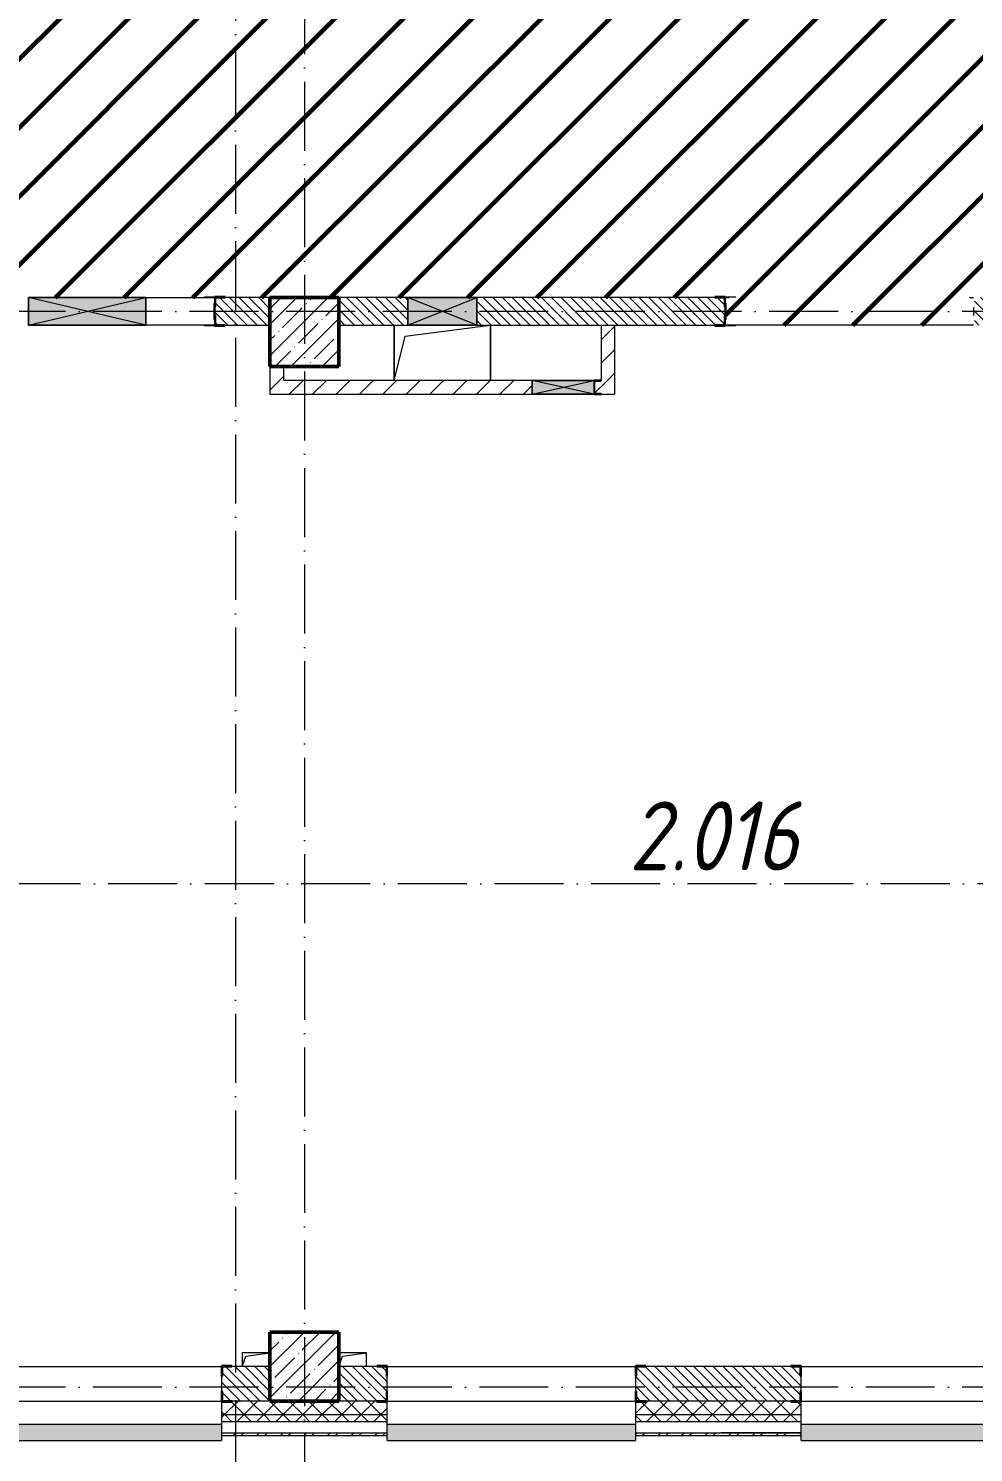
# Model space of a CAD drawing. Header units: millimetres. Extents: x -606178 to 312196, y -19338 to 632709.
# Drawn here: x -209401 to -202551, y 506602 to 516926 of the extents above; entities that cross this region are included whole.
import ezdxf

# ---------------------------------------------------------------- set-up
doc = ezdxf.new("R2010")
doc.units = ezdxf.units.MM
doc.linetypes.add('50_200_ШТРИХ_1Т_ш5_п1_п1_', pattern=[700, 500, -100, 0, -100])
for name, color, linetype, lineweight in [('6.4.1) Окр пт с инж. ПТ2.16', 3, 'Continuous', 60), ('A-DETL-GENF-OTLN', 7, 'Continuous', 9), ('A-FLOR-____-OTLN', 7, 'Continuous', 9), ('A-GENM-____-MCUT', 7, 'Continuous', 25), ('A-GENM-____-OTLN', 7, 'Continuous', 9), ('A-GENM-____-OTLN-1', 7, 'Continuous', 25), ('A-GLAZ-____-OTLN', 7, 'Continuous', 9), ('A-WALL-____-MCUT', 7, 'Continuous', 13), ('A-WALL-____-MCUT-1', 7, 'Continuous', 9), ('A-WALL-____-OTLN', 7, 'Continuous', 9), ('A-WALL-____-PATT-1', 7, 'Continuous', 9), ('A-WALL-FNSH-MCUT-1', 7, 'Continuous', 9), ('I-WALL-____-OTLN', 7, 'Continuous', 9), ('S-COLS-____-MCUT', 7, 'Continuous', 50), ('S-COLS-____-OTLN', 7, 'Continuous', 9), ('S-GRID-____-OTLN-1', 7, '50_200_ШТРИХ_1Т_ш5_п1_п1_', 9), ('Марки помещений', 7, 'Continuous', 9)]:
    doc.layers.add(name, color=color, linetype=linetype, lineweight=lineweight)
doc.layers.add('A-GLAZ-____-OTLN-1', color=7, linetype='Continuous', lineweight=9, true_color=0xc0c0c0)
doc.styles.add('ISOCPEUR_I_2', font='isocpeui.ttf', dxfattribs={"width": 0.85, "height": 2.3})
pattern_1 = [(45, (-264901.3, 451794.26), (-70.71068, 70.71068), []), (135, (-264901.3, 451794.26), (-70.71068, -70.71068), [])]
pattern_2 = [(135, (-264901.3, 451794.26), (-35.35534, -35.35534), [])]
pattern_3 = [(45, (-264901.3, 451794.26), (-84.85281, 84.85281), [])]
pattern_4 = [(45, (-264901.3, 451794.26), (-85.53659, 85.53659), []), (45, (-264844.28, 451794.26), (-85.53659, 85.53659), [])]

# ---------------------------------------------------------------- blocks, each defined once
blk = doc.blocks.new('BSC_Колонна _Прямоугольная - 500х500-V61-АР1_План отверстий 2 этажа в осях 1-64_Ю-ЯЯ')
at = {"layer": 'S-COLS-____-OTLN'}
h = blk.add_hatch(dxfattribs=at)
h.set_pattern_fill('FP_72', color=256, style=0, pattern_type=2)
h.set_pattern_definition([(45, (-57500, -55431.04), (-114.04925, 114.04925), []), (45, (-57385.95, -55431.04), (-114.04925, 114.04925), [201.613, -40.323, 3.353, -36.97])])
h.paths.add_polyline_path([(-250, -250), (250, -250), (250, 250), (-250, 250), (-250, 179)], flags=0)
at = {"layer": 'S-COLS-____-MCUT'}
for p, q in [((250, 250), (-250, 250)), ((-250, 250), (-250, -250)), ((250, -250), (250, 250)), ((-250, -250), (250, -250))]:
    blk.add_line(p, q, dxfattribs=at)
blk = doc.blocks.new('BSC_Колонна _Прямоугольная - 500х500-V62-АР1_План отверстий 2 этажа в осях 1-64_Ю-ЯЯ')
at = {"layer": 'S-COLS-____-OTLN'}
h = blk.add_hatch(dxfattribs=at)
h.set_pattern_fill('FP_73', color=256, style=0, pattern_type=2)
h.set_pattern_definition([(45, (-57500, -62931.04), (-114.04925, 114.04925), []), (45, (-57385.95, -62931.04), (-114.04925, 114.04925), [201.613, -40.323, 3.353, -36.97])])
h.paths.add_polyline_path([(-250, -250), (250, -250), (250, 250), (-250, 250)], flags=0)
at = {"layer": 'S-COLS-____-MCUT'}
for p, q in [((250, 250), (-250, 250)), ((-250, 250), (-250, -250)), ((250, -250), (250, 250)), ((-250, -250), (250, -250))]:
    blk.add_line(p, q, dxfattribs=at)
blk = doc.blocks.new('Фахверк_СКБ_Уголок - 250_2700-27497298-АР1_План отверстий 2 этажа в осях 1-64_Ю-ЯЯ')
at = {"layer": 'A-GENM-____-MCUT'}
for p, q in [((200, 181), (125, 181)), ((125, 181), (125, 106)), ((125, 106), (131, 106)), ((131, 106), (131, 175)), ((131, 175), (200, 175)), ((200, 175), (200, 181)), ((131, -6), (125, -6)), ((125, -6), (125, -81)), ((125, -81), (200, -81)), ((131, -75), (131, -6)), ((200, -75), (131, -75)), ((200, -81), (200, -75))]:
    blk.add_line(p, q, dxfattribs=at)
blk = doc.blocks.new('АР_Перемычка - АР_Перемычка-28444941-АР1_План отверстий 2 этажа в осях 1-64_Ю-ЯЯ')
at = {"layer": 'A-GENM-____-OTLN'}
blk.add_line((-400, -100), (-392, -100), dxfattribs=at)
blk = doc.blocks.new('154_Стойка_СКБ_Уголок - СМ-2480_200-28346303-АР1_План отверстий 2 этажа в осях 1-64_Ю-ЯЯ')
at = {"layer": 'A-GENM-____-MCUT'}
for p, q in [((125, 156), (125, 81)), ((200, 156), (125, 156)), ((131, 81), (131, 150)), ((131, 150), (200, 150)), ((200, 150), (200, 156)), ((125, 81), (131, 81)), ((131, 19), (125, 19)), ((125, 19), (125, -56)), ((131, -50), (131, 19)), ((125, -56), (200, -56)), ((200, -50), (131, -50)), ((200, -56), (200, -50))]:
    blk.add_line(p, q, dxfattribs=at)
blk = doc.blocks.new('Стойка_Влож_Полоса боковая - Полоса-V150-АР1_План отверстий 2 этажа в осях 1-64_Ю-ЯЯ')
at = {"layer": 'A-GENM-____-OTLN'}
for p, q in [((-5, 60), (0, 60)), ((-5, -60), (-5, 60)), ((0, 31), (0, -31)), ((0, -60), (-5, -60))]:
    blk.add_line(p, q, dxfattribs=at)
blk = doc.blocks.new('Стойка_Влож_Уголок_Опорный - Уголок-28213941-АР1_План отверстий 2 этажа в осях 1-64_Ю-ЯЯ')
at = {"layer": 'A-GENM-____-OTLN'}
for p, q in [((-212, -6), (-212, 0)), ((0, 0), (0, -6)), ((-212, -75), (-212, -6)), ((-212, -6), (-206, -6)), ((-212, -75), (-206, -75)), ((-6, -6), (0, -6)), ((-6, -75), (0, -75)), ((0, -6), (0, -75))]:
    blk.add_line(p, q, dxfattribs=at)
blk = doc.blocks.new('AR_Отверстие прямоугольное _в плите_ - AR_Отверстие прямоугольное _в плите_-V167-АР1_План отверстий 2 этажа в осях 1-64_Ю-ЯЯ')
at = {"layer": 'A-GENM-____-OTLN'}
for p, q in [((100, 50), (-100, 50)), ((-100, -50), (-75, 25)), ((-75, 25), (100, 50)), ((100, -50), (100, 50))]:
    blk.add_line(p, q, dxfattribs=at)
blk = doc.blocks.new('AR_Отверстие прямоугольное _в плите_ - AR_Отверстие прямоугольное _в плите_-V175-АР1_План отверстий 2 этажа в осях 1-64_Ю-ЯЯ')
at = {"layer": 'A-GENM-____-OTLN'}
for p, q in [((100, 50), (-100, 50)), ((-100, 50), (-100, -50)), ((-100, -50), (-75, 25)), ((-75, 25), (100, 50))]:
    blk.add_line(p, q, dxfattribs=at)
blk = doc.blocks.new('AR_Отверстие прямоугольное _в плите_ - AR_Отверстие прямоугольное _в плите_-V178-АР1_План отверстий 2 этажа в осях 1-64_Ю-ЯЯ')
at = {"layer": 'A-GENM-____-OTLN'}
for p, q in [((-350, 200), (-350, -200)), ((-350, -200), (-270, 120)), ((-270, 120), (350, 200)), ((350, -200), (350, 200))]:
    blk.add_line(p, q, dxfattribs=at)
blk = doc.blocks.new('Отлив_СКБ - Отлив витража_120_НВФ-31885687-АР1_План отверстий 2 этажа в осях 1-64_Ю-ЯЯ')
at = {"layer": 'A-GLAZ-____-OTLN-1'}
for points in [[(0, 0), (0, -2), (1800, -2), (1800, 0), (1023, 0)], [(0, -83), (0, -120), (1800, -120), (1800, -2), (0, -2), (0, -63)]]:
    blk.add_hatch(color=256, dxfattribs=at).paths.add_polyline_path(points, flags=0)
at = {"layer": 'A-GLAZ-____-OTLN'}
for p, q in [((0, 0), (1800, 0)), ((1800, -2), (0, -2)), ((0, -120), (0, -83)), ((1800, -83), (1800, -120)), ((0, -120), (1800, -120))]:
    blk.add_line(p, q, dxfattribs=at)
blk = doc.blocks.new('AR_Отверстие прямоугольное _в стене_ - AR_Отверстие прямоугольное _в стене__ОВ-36819370-АР1_План отверстий 2 этажа в осях 1-64_Ю-ЯЯ')
at = {"layer": 'A-GLAZ-____-OTLN'}
blk.add_hatch(color=256, dxfattribs=at).paths.add_polyline_path([(250, 100), (-250, 100), (-250, -100), (250, -100)], flags=0)
at = {"layer": 'A-DETL-GENF-OTLN'}
for p, q in [((-250, -100), (-250, 100)), ((-250, 100), (250, 100)), ((250, 100), (-250, -100)), ((-250, 100), (250, -100)), ((250, 100), (-250, 100)), ((-250, 100), (-250, -100)), ((250, 100), (250, -100)), ((250, -100), (250, 100)), ((250, -100), (-250, -100)), ((-250, -100), (250, -100))]:
    blk.add_line(p, q, dxfattribs=at)
blk = doc.blocks.new('AR_Отверстие прямоугольное _в стене_ - AR_Отверстие прямоугольное _в стене__ОВ-36815583-АР1_План отверстий 2 этажа в осях 1-64_Ю-ЯЯ')
at = {"layer": 'A-GLAZ-____-OTLN'}
blk.add_hatch(color=256, dxfattribs=at).paths.add_polyline_path([(-225, 50), (-225, -50), (225, -50), (225, 50)], flags=0)
at = {"layer": 'A-DETL-GENF-OTLN'}
for p, q in [((-225, 50), (225, 50)), ((225, 50), (-225, -50)), ((-225, 50), (225, -50)), ((225, 50), (-225, 50)), ((225, 50), (225, -50)), ((225, -50), (225, 50)), ((225, -50), (-225, -50)), ((-225, -50), (225, -50))]:
    blk.add_line(p, q, dxfattribs=at)
blk = doc.blocks.new('AR_Отверстие прямоугольное _в стене_ - AR_Отверстие прямоугольное _в стене__ОВ-36816157-АР1_План отверстий 2 этажа в осях 1-64_Ю-ЯЯ')
at = {"layer": 'A-GLAZ-____-OTLN'}
blk.add_hatch(color=256, dxfattribs=at).paths.add_polyline_path([(-425, 100), (-425, -100), (425, -100), (425, 100)], flags=0)
at = {"layer": 'A-DETL-GENF-OTLN'}
for p, q in [((-425, -100), (-425, 100)), ((-425, 100), (425, 100)), ((425, 100), (-425, -100)), ((-425, 100), (425, -100)), ((425, 100), (-425, 100)), ((-425, 100), (-425, -100)), ((425, 100), (425, -100)), ((425, -100), (425, 100)), ((425, -100), (-425, -100)), ((-425, -100), (425, -100))]:
    blk.add_line(p, q, dxfattribs=at)
blk = doc.blocks.new('154_Фахверк_СКБ_Швеллер - Тип_100_3960_зеркало-36793856-АР1_План отверстий 2 этажа в осях 1-64_Ю-ЯЯ')
at = {"layer": 'A-GENM-____-MCUT'}
for p, q in [((175, 50), (125, 50)), ((125, 50), (125, -50)), ((128, 47), (175, 47)), ((128, -47), (128, 47)), ((175, 47), (175, 50)), ((125, -50), (175, -50)), ((175, -47), (128, -47)), ((175, -50), (175, -47))]:
    blk.add_line(p, q, dxfattribs=at)

msp = doc.modelspace()

# ---------------------------------------------------------------- hatches: boundary and pattern name
at = {"layer": '6.4.1) Окр пт с инж. ПТ2.16'}
h = msp.add_hatch(dxfattribs=at)
h.set_pattern_fill('ANSI31', color=256, scale=111)
h.paths.add_polyline_path([(-190461.3011, 521675.3011), (-191001.3011, 521675.3011), (-195701.3011, 521675.3011), (-196201.3011, 521675.3011), (-196401.3011, 521675.3011), (-196401.3011, 521225.3011), (-196627.3011, 521225.3011), (-196627.3011, 521219.3011), (-197075.3011, 521219.3011), (-197201.3011, 521225.3011), (-197201.3011, 521675.3011), (-200651.3011, 521675.3011), (-200651.3011, 521175.3011), (-201151.3011, 521175.3011), (-201151.3011, 519475.3011), (-200651.3011, 519475.3011), (-200651.3011, 518975.3011), (-201151.3011, 518975.3011), (-201651.3011, 518975.3011), (-202951.3011, 518975.3011), (-203951.3011, 518975.3011), (-204951.3011, 518975.3011), (-205449.8983, 518975.3011), (-205649.8983, 518975.3011), (-206101.3011, 518975.3011), (-207801.3011, 518975.3011), (-207801.3011, 518175.3011), (-208076.3011, 518175.3011), (-208976.3011, 518175.3011), (-209251.3011, 518175.3011), (-209251.3011, 518975.3011), (-210601.3011, 518975.3011), (-211099.8983, 518975.3011), (-211299.8983, 518975.3011), (-211751.3011, 518975.3011), (-212101.3011, 518975.3011), (-212101.3011, 518375.3011), (-212201.3011, 518375.3011), (-212251.3011, 518375.3011), (-212251.3011, 518475.3011), (-213351.3011, 518475.3011), (-213351.3011, 518375.3011), (-213651.3011, 518375.3011), (-214601.3011, 518375.3011), (-214701.3011, 518375.3011), (-214701.3011, 518975.3011), (-214701.3011, 519225.3011), (-214901.3011, 519225.3011), (-214901.3011, 519325.3011), (-217351.3011, 519325.3011), (-219151.3011, 519325.3011), (-219151.3011, 519075.3011), (-219401.3011, 519075.3011), (-219401.3011, 514975.3011), (-219151.3011, 514975.3011), (-218826.3011, 514975.3011), (-218826.3011, 514981.3011), (-218751.3011, 514981.3011), (-218316.3011, 514975.3011), (-217466.3011, 514975.3011), (-217126.3011, 514975.3011), (-217126.3011, 514981.3011), (-217057.3011, 514981.3011), (-217051.3011, 514981.3011), (-216976.3011, 514981.3011), (-216651.3011, 514975.3011), (-216151.3011, 514975.3011), (-214526.3011, 514975.3011), (-214526.3011, 514981.3011), (-214451.3011, 514981.3011), (-214445.3011, 514981.3011), (-214376.3011, 514981.3011), (-214291.3011, 514975.3011), (-213891.3011, 514975.3011), (-213751.3011, 514975.3011), (-213751.3011, 514981.3011), (-213676.3011, 514981.3011), (-213526.3011, 514975.3011), (-213526.3011, 514981.3011), (-213451.3011, 514981.3011), (-213271.3011, 514975.3011), (-212971.3011, 514975.3011), (-212751.3011, 514975.3011), (-212751.3011, 514981.3011), (-212676.3011, 514981.3011), (-212526.3011, 514975.3011), (-212526.3011, 514981.3011), (-212451.3011, 514981.3011), (-211751.3011, 514975.3011), (-211751.3011, 514981.3011), (-211676.3011, 514981.3011), (-211526.3011, 514975.3011), (-211526.3011, 514981.3011), (-211451.3011, 514981.3011), (-210751.3011, 514975.3011), (-210751.3011, 514981.3011), (-210651.3011, 514981.3011), (-210651.3011, 514975.3011), (-210151.3011, 514975.3011), (-209826.3011, 514975.3011), (-209826.3011, 514981.3011), (-209751.3011, 514981.3011), (-209401.3011, 514975.3011), (-208551.3011, 514975.3011), (-208126.3011, 514975.3011), (-208126.3011, 514981.3011), (-208057.3011, 514981.3011), (-208051.3011, 514981.3011), (-207976.3011, 514981.3011), (-207651.3011, 514975.3011), (-207151.3011, 514975.3011), (-206651.3011, 514975.3011), (-206151.3011, 514975.3011), (-204426.3011, 514975.3011), (-204426.3011, 514981.3011), (-204351.3011, 514981.3011), (-204345.3011, 514981.3011), (-204321.3011, 514975.3011), (-204351.3011, 514975.3011), (-204351.3011, 514935.3011), (-204346.3011, 514935.3011), (-204346.3011, 514775.3011), (-202551.3011, 514775.3011), (-202551.3011, 514844.3011), (-202551.3011, 514906.3011), (-202551.3011, 514981.3011), (-202476.3011, 514981.3011), (-201651.3011, 514975.3011), (-201151.3011, 514975.3011), (-200626.3011, 514975.3011), (-200626.3011, 514981.3011), (-200551.3011, 514981.3011), (-200545.3011, 514981.3011), (-200476.3011, 514981.3011), (-199826.3011, 514975.3011), (-199576.3011, 514975.3011), (-199476.3011, 514975.3011), (-199476.3011, 514981.3011), (-199407.3011, 514981.3011), (-199401.3011, 514981.3011), (-199326.3011, 514981.3011), (-198201.3011, 514975.3011), (-197751.3011, 514975.3011), (-196151.3011, 514975.3011), (-195651.3011, 514975.3011), (-193326.3011, 514975.3011), (-193326.3011, 514981.3011), (-193251.3011, 514981.3011), (-193245.3011, 514981.3011), (-193176.3011, 514981.3011), (-191651.3011, 514975.3011), (-191651.3011, 514981.3011), (-191576.3011, 514981.3011), (-190461.3011, 514977.2562)])
h.paths.add_polyline_path([(-196201.3011, 518975.3011), (-196201.3011, 519475.3011), (-195701.3011, 519475.3011), (-195701.3011, 518975.3011)], flags=16)
at = {"layer": 'A-WALL-____-PATT-1'}
h = msp.add_hatch(dxfattribs=at)
h.set_pattern_fill('FP_6', color=256, style=0, pattern_type=2)
h.set_pattern_definition(pattern_2)
h.paths.add_polyline_path([(-208045.3011, 514775.3011), (-207651.3011, 514775.3011), (-207651.3011, 514975.3011), (-208045.3011, 514975.3011), (-208045.3011, 514906.3011), (-208051.3011, 514906.3011), (-208051.3011, 514844.3011), (-208045.3011, 514844.3011), (-208045.3011, 514815.3011)], flags=0)
h.paths.add_polyline_path([(-210151.3011, 514775.3011), (-209757.3011, 514775.3011), (-209757.3011, 514844.3011), (-209751.3011, 514844.3011), (-209751.3011, 514906.3011), (-209757.3011, 514906.3011), (-209757.3011, 514975.3011), (-210151.3011, 514975.3011)], flags=0)
h = msp.add_hatch(dxfattribs=at)
h.set_pattern_fill('FP_6', color=256, style=0, pattern_type=2)
h.set_pattern_definition(pattern_2)
h.paths.add_polyline_path([(-201651.3011, 514775.3011), (-201651.3011, 514975.3011), (-202545.3011, 514975.3011), (-202545.3011, 514906.3011), (-202551.3011, 514906.3011), (-202551.3011, 514844.3011), (-202545.3011, 514844.3011), (-202545.3011, 514775.3011), (-202345.3011, 514775.3011)], flags=0)
h.paths.add_polyline_path([(-204426.3011, 514775.3011), (-204357.3011, 514775.3011), (-204357.3011, 514844.3011), (-204351.3011, 514844.3011), (-204351.3011, 514906.3011), (-204357.3011, 514906.3011), (-204357.3011, 514975.3011), (-206151.3011, 514975.3011), (-206151.3011, 514775.3011), (-204821.4595, 514775.3011)], flags=0)
h.paths.add_polyline_path([(-207151.3011, 514775.3011), (-206651.3011, 514775.3011), (-206651.3011, 514975.3011), (-207151.3011, 514975.3011)], flags=0)
h = msp.add_hatch(dxfattribs=at)
h.set_pattern_fill('FP_4', color=256, style=0, pattern_type=2)
h.set_pattern_definition(pattern_3)
h.paths.add_polyline_path([(-205251.3011, 514375.3011), (-205151.3011, 514375.3011), (-205151.3011, 514775.3011), (-205251.3011, 514775.3011)], flags=0)
h = msp.add_hatch(dxfattribs=at)
h.set_pattern_fill('FP_4', color=256, style=0, pattern_type=2)
h.set_pattern_definition(pattern_3)
h.paths.add_polyline_path([(-207551.3011, 514375.3011), (-207551.3011, 514475.3011), (-207651.3011, 514475.3011), (-207651.3011, 514375.3011)], flags=0)
h = msp.add_hatch(dxfattribs=at)
h.set_pattern_fill('FP_4', color=256, style=0, pattern_type=2)
h.set_pattern_definition(pattern_3)
h.paths.add_polyline_path([(-205751.3011, 514275.3011), (-205751.3011, 514375.3011), (-207651.3011, 514375.3011), (-207651.3011, 514275.3011), (-206588.9601, 514275.3011)], flags=0)
h.paths.add_polyline_path([(-205151.3011, 514275.3011), (-205151.3011, 514375.3011), (-205251.3011, 514375.3011), (-205251.3011, 514372.3011), (-205298.3011, 514372.3011), (-205298.3011, 514278.3011), (-205251.3011, 514278.3011), (-205251.3011, 514275.3011)], flags=0)
h = msp.add_hatch(dxfattribs=at)
h.set_pattern_fill('FP_6', color=256, style=0, pattern_type=2)
h.set_pattern_definition(pattern_2)
h.paths.add_polyline_path([(-207926.3011, 506975.3011), (-207651.3011, 506975.3011), (-207651.3011, 507225.3011), (-207995.3011, 507225.3011), (-207995.3011, 507156.3011), (-208001.3011, 507156.3011), (-208001.3011, 507044.3011), (-207995.3011, 507044.3011), (-207995.3011, 506975.3011)], flags=0)
h.paths.add_polyline_path([(-210123.9615, 506975.3011), (-209807.3011, 506975.3011), (-209807.3011, 507044.3011), (-209801.3011, 507044.3011), (-209801.3011, 507156.3011), (-209807.3011, 507156.3011), (-209807.3011, 507225.3011), (-210151.3011, 507225.3011), (-210151.3011, 506975.3011)], flags=0)
h = msp.add_hatch(dxfattribs=at)
h.set_pattern_fill('FP_6', color=256, style=0, pattern_type=2)
h.set_pattern_definition(pattern_2)
h.paths.add_polyline_path([(-201995.3011, 506975.3011), (-201651.3011, 506975.3011), (-201651.3011, 507225.3011), (-201995.3011, 507225.3011), (-201995.3011, 507156.3011), (-202001.3011, 507156.3011), (-202001.3011, 507044.3011), (-201995.3011, 507044.3011)], flags=0)
h.paths.add_polyline_path([(-203876.3011, 506975.3011), (-203807.3011, 506975.3011), (-203807.3011, 507044.3011), (-203801.3011, 507044.3011), (-203801.3011, 507156.3011), (-203807.3011, 507156.3011), (-203807.3011, 507225.3011), (-204995.3011, 507225.3011), (-204995.3011, 507156.3011), (-205001.3011, 507156.3011), (-205001.3011, 507044.3011), (-204995.3011, 507044.3011), (-204995.3011, 506975.3011), (-204821.4595, 506975.3011)], flags=0)
h.paths.add_polyline_path([(-206807.3011, 506975.3011), (-206807.3011, 507044.3011), (-206801.3011, 507044.3011), (-206801.3011, 507156.3011), (-206807.3011, 507156.3011), (-206807.3011, 507225.3011), (-207151.3011, 507225.3011), (-207151.3011, 506975.3011), (-206876.3011, 506975.3011)], flags=0)
h = msp.add_hatch(dxfattribs=at)
h.set_pattern_fill('FP_1', color=256, style=0, pattern_type=2)
h.set_pattern_definition(pattern_1)
h.paths.add_polyline_path([(-190681.4541, 506875.3011), (-190601.3011, 506875.3011), (-190601.3011, 506975.3011), (-196951.3011, 506975.3011), (-196951.3011, 506875.3011), (-194216.4555, 506875.3011)], flags=0)
h.paths.add_polyline_path([(-199901.3011, 506875.3011), (-197951.3011, 506875.3011), (-197951.3011, 506975.3011), (-199826.3011, 506975.3011), (-199826.3011, 506969.3011), (-199901.3011, 506969.3011)], flags=0)
h.paths.add_polyline_path([(-200901.3011, 506875.3011), (-200901.3011, 506969.3011), (-200976.3011, 506969.3011), (-200976.3011, 506975.3011), (-201926.3011, 506975.3011), (-201926.3011, 506969.3011), (-202001.3011, 506969.3011), (-202001.3011, 506875.3011), (-201286.4581, 506875.3011)], flags=0)
h.paths.add_polyline_path([(-204821.4595, 506875.3011), (-203801.3011, 506875.3011), (-203801.3011, 506969.3011), (-203876.3011, 506969.3011), (-203876.3011, 506975.3011), (-204926.3011, 506975.3011), (-204926.3011, 506969.3011), (-205001.3011, 506969.3011), (-205001.3011, 506875.3011), (-204926.3011, 506875.3011)], flags=0)
h.paths.add_polyline_path([(-206801.3011, 506875.3011), (-206801.3011, 506969.3011), (-206876.3011, 506969.3011), (-206876.3011, 506975.3011), (-207926.3011, 506975.3011), (-207926.3011, 506969.3011), (-208001.3011, 506969.3011), (-208001.3011, 506875.3011), (-207472.7105, 506875.3011)], flags=0)
h.paths.add_polyline_path([(-210565.8367, 506875.3011), (-209801.3011, 506875.3011), (-209801.3011, 506969.3011), (-209876.3011, 506969.3011), (-209876.3011, 506975.3011), (-210926.3011, 506975.3011), (-210926.3011, 506969.3011), (-211001.3011, 506969.3011), (-211001.3011, 506875.3011), (-210651.3011, 506875.3011)], flags=0)
h.paths.add_polyline_path([(-212876.3011, 506875.3011), (-212801.3011, 506875.3011), (-212801.3011, 506969.3011), (-212876.3011, 506969.3011), (-212876.3011, 506975.3011), (-213926.3011, 506975.3011), (-213926.3011, 506969.3011), (-214001.3011, 506969.3011), (-214001.3011, 506875.3011), (-213658.9628, 506875.3011)], flags=0)
h.paths.add_polyline_path([(-217001.3011, 506875.3011), (-215801.3011, 506875.3011), (-215801.3011, 506969.3011), (-215876.3011, 506969.3011), (-215876.3011, 506975.3011), (-216926.3011, 506975.3011), (-216926.3011, 506969.3011), (-217001.3011, 506969.3011)], flags=0)
h.paths.add_polyline_path([(-222426.3011, 506875.3011), (-222351.3011, 506875.3011), (-222351.3011, 506969.3011), (-222426.3011, 506969.3011), (-222426.3011, 506975.3011), (-223476.3011, 506975.3011), (-223476.3011, 506969.3011), (-223551.3011, 506969.3011), (-223551.3011, 506875.3011), (-222496.4662, 506875.3011)], flags=0)
h.paths.add_polyline_path([(-220476.3011, 506875.3011), (-218801.3011, 506875.3011), (-218801.3011, 506969.3011), (-218876.3011, 506969.3011), (-218876.3011, 506975.3011), (-220476.3011, 506975.3011), (-220476.3011, 506969.3011), (-220551.3011, 506969.3011), (-220551.3011, 506875.3011)], flags=0)
h.paths.add_polyline_path([(-225426.3011, 506875.3011), (-225351.3011, 506875.3011), (-225351.3011, 506969.3011), (-225426.3011, 506969.3011), (-225426.3011, 506975.3011), (-226476.3011, 506975.3011), (-226476.3011, 506969.3011), (-226551.3011, 506969.3011), (-226551.3011, 506875.3011), (-225701.3011, 506875.3011)], flags=0)
h.paths.add_polyline_path([(-228351.3011, 506875.3011), (-228351.3011, 506969.3011), (-228426.3011, 506969.3011), (-228426.3011, 506975.3011), (-229476.3011, 506975.3011), (-229476.3011, 506969.3011), (-229551.3011, 506969.3011), (-229551.3011, 506875.3011), (-228682.7185, 506875.3011)], flags=0)
h.paths.add_polyline_path([(-232551.3011, 506875.3011), (-231351.3011, 506875.3011), (-231351.3011, 506969.3011), (-231426.3011, 506969.3011), (-231426.3011, 506975.3011), (-232476.3011, 506975.3011), (-232476.3011, 506969.3011), (-232551.3011, 506969.3011)], flags=0)
h.paths.add_polyline_path([(-234351.3011, 506875.3011), (-234351.3011, 506969.3011), (-234426.3011, 506969.3011), (-234426.3011, 506975.3011), (-235476.3011, 506975.3011), (-235476.3011, 506969.3011), (-235551.3011, 506969.3011), (-235551.3011, 506875.3011), (-234426.3011, 506875.3011)], flags=0)
h.paths.add_polyline_path([(-238201.3011, 506875.3011), (-237351.3011, 506875.3011), (-237351.3011, 506969.3011), (-237426.3011, 506969.3011), (-237426.3011, 506975.3011), (-238476.3011, 506975.3011), (-238476.3011, 506969.3011), (-238551.3011, 506969.3011), (-238551.3011, 506875.3011), (-238403.9722, 506875.3011)], flags=0)
h.paths.add_polyline_path([(-240351.3011, 506875.3011), (-240351.3011, 506969.3011), (-240426.3011, 506969.3011), (-240426.3011, 506975.3011), (-241476.3011, 506975.3011), (-241476.3011, 506969.3011), (-241551.3011, 506969.3011), (-241551.3011, 506875.3011), (-241055.2232, 506875.3011)], flags=0)
h.paths.add_polyline_path([(-243351.3011, 506875.3011), (-243351.3011, 506969.3011), (-243426.3011, 506969.3011), (-243426.3011, 506975.3011), (-244476.3011, 506975.3011), (-244476.3011, 506969.3011), (-244551.3011, 506969.3011), (-244551.3011, 506875.3011), (-243426.3011, 506875.3011)], flags=0)
h.paths.add_polyline_path([(-246351.3011, 506875.3011), (-246351.3011, 506969.3011), (-246426.3011, 506969.3011), (-246426.3011, 506975.3011), (-247476.3011, 506975.3011), (-247476.3011, 506969.3011), (-247551.3011, 506969.3011), (-247551.3011, 506875.3011), (-246357.7252, 506875.3011)], flags=0)
h.paths.add_polyline_path([(-248551.3011, 506875.3011), (-248551.3011, 506969.3011), (-248626.3011, 506969.3011), (-248626.3011, 506975.3011), (-258351.3011, 506975.3011), (-258351.3011, 506875.3011), (-249008.9762, 506875.3011)], flags=0)
h.paths.add_polyline_path([(-259351.3011, 506875.3011), (-259351.3011, 506975.3011), (-267351.3011, 506975.3011), (-267351.3011, 506875.3011), (-261381.4809, 506875.3011)], flags=0)
h = msp.add_hatch(dxfattribs=at)
h.set_pattern_fill('FP_1', color=256, style=0, pattern_type=2)
h.set_pattern_definition(pattern_1)
h.paths.add_polyline_path([(-190601.3011, 506825.3011), (-190601.3011, 506875.3011), (-196951.3011, 506875.3011), (-196951.3011, 506825.3011), (-190681.4541, 506825.3011)], flags=0)
h.paths.add_polyline_path([(-197951.3011, 506825.3011), (-197951.3011, 506875.3011), (-199901.3011, 506875.3011), (-199901.3011, 506825.3011), (-199518.9575, 506825.3011)], flags=0)
h.paths.add_polyline_path([(-200901.3011, 506825.3011), (-200901.3011, 506875.3011), (-202001.3011, 506875.3011), (-202001.3011, 506825.3011), (-201286.4581, 506825.3011)], flags=0)
h.paths.add_polyline_path([(-203801.3011, 506825.3011), (-203801.3011, 506875.3011), (-205001.3011, 506875.3011), (-205001.3011, 506825.3011), (-204821.4595, 506825.3011)], flags=0)
h.paths.add_polyline_path([(-206801.3011, 506825.3011), (-206801.3011, 506875.3011), (-208001.3011, 506875.3011), (-208001.3011, 506825.3011), (-207472.7105, 506825.3011)], flags=0)
h.paths.add_polyline_path([(-209801.3011, 506825.3011), (-209801.3011, 506875.3011), (-211001.3011, 506875.3011), (-211001.3011, 506825.3011), (-210123.9615, 506825.3011)], flags=0)
h.paths.add_polyline_path([(-214001.3011, 506825.3011), (-212801.3011, 506825.3011), (-212801.3011, 506875.3011), (-214001.3011, 506875.3011)], flags=0)
h.paths.add_polyline_path([(-216310.2138, 506825.3011), (-215801.3011, 506825.3011), (-215801.3011, 506875.3011), (-217001.3011, 506875.3011), (-217001.3011, 506825.3011)], flags=0)
h.paths.add_polyline_path([(-220551.3011, 506825.3011), (-218801.3011, 506825.3011), (-218801.3011, 506875.3011), (-220551.3011, 506875.3011)], flags=0)
h.paths.add_polyline_path([(-223551.3011, 506825.3011), (-222351.3011, 506825.3011), (-222351.3011, 506875.3011), (-223551.3011, 506875.3011)], flags=0)
h.paths.add_polyline_path([(-225351.3011, 506825.3011), (-225351.3011, 506875.3011), (-226551.3011, 506875.3011), (-226551.3011, 506825.3011), (-226031.4675, 506825.3011)], flags=0)
h.paths.add_polyline_path([(-231351.3011, 506825.3011), (-231351.3011, 506875.3011), (-232551.3011, 506875.3011), (-232551.3011, 506825.3011)], flags=0)
h.paths.add_polyline_path([(-229551.3011, 506825.3011), (-228351.3011, 506825.3011), (-228351.3011, 506875.3011), (-229551.3011, 506875.3011)], flags=0)
h.paths.add_polyline_path([(-234351.3011, 506825.3011), (-234351.3011, 506875.3011), (-235551.3011, 506875.3011), (-235551.3011, 506825.3011), (-234868.9708, 506825.3011)], flags=0)
h.paths.add_polyline_path([(-237351.3011, 506825.3011), (-237351.3011, 506875.3011), (-238551.3011, 506875.3011), (-238551.3011, 506825.3011), (-237520.2218, 506825.3011)], flags=0)
h.paths.add_polyline_path([(-241551.3011, 506825.3011), (-240351.3011, 506825.3011), (-240351.3011, 506875.3011), (-241551.3011, 506875.3011)], flags=0)
h.paths.add_polyline_path([(-243351.3011, 506825.3011), (-243351.3011, 506875.3011), (-244551.3011, 506875.3011), (-244551.3011, 506825.3011), (-243706.4742, 506825.3011)], flags=0)
h.paths.add_polyline_path([(-246357.7252, 506825.3011), (-246351.3011, 506825.3011), (-246351.3011, 506875.3011), (-247551.3011, 506875.3011), (-247551.3011, 506825.3011), (-247241.4755, 506825.3011)], flags=0)
h.paths.add_polyline_path([(-248551.3011, 506825.3011), (-248551.3011, 506875.3011), (-258351.3011, 506875.3011), (-258351.3011, 506825.3011), (-249008.9762, 506825.3011)], flags=0)
h.paths.add_polyline_path([(-259351.3011, 506825.3011), (-259351.3011, 506875.3011), (-267451.3011, 506875.3011), (-267451.3011, 506825.3011), (-261381.4809, 506825.3011)], flags=0)
h = msp.add_hatch(dxfattribs=at)
h.set_pattern_fill('FP_3', color=256, style=0, pattern_type=2)
h.set_pattern_definition(pattern_4)
h.paths.add_polyline_path([(-204381.3011, 506725.3011), (-204381.3011, 506745.3011), (-205001.3011, 506745.3011), (-205001.3011, 506725.3011), (-204821.4595, 506725.3011)], flags=0)
h.paths.add_polyline_path([(-207472.7105, 506725.3011), (-206801.3011, 506725.3011), (-206801.3011, 506745.3011), (-208001.3011, 506745.3011), (-208001.3011, 506725.3011)], flags=0)
h.paths.add_polyline_path([(-209801.3011, 506725.3011), (-209801.3011, 506745.3011), (-211001.3011, 506745.3011), (-211001.3011, 506725.3011), (-210123.9615, 506725.3011)], flags=0)
h.paths.add_polyline_path([(-212801.3011, 506725.3011), (-212801.3011, 506745.3011), (-214001.3011, 506745.3011), (-214001.3011, 506725.3011), (-213658.9628, 506725.3011)], flags=0)
h.paths.add_polyline_path([(-216310.2138, 506725.3011), (-215801.3011, 506725.3011), (-215801.3011, 506745.3011), (-217001.3011, 506745.3011), (-217001.3011, 506725.3011)], flags=0)
h.paths.add_polyline_path([(-218801.3011, 506725.3011), (-218801.3011, 506745.3011), (-219666.3011, 506745.3011), (-219666.3011, 506725.3011), (-218961.4648, 506725.3011)], flags=0)
h = msp.add_hatch(dxfattribs=at)
h.set_pattern_fill('FP_3', color=256, style=0, pattern_type=2)
h.set_pattern_definition(pattern_4)
h.paths.add_polyline_path([(-190701.3011, 506725.3011), (-190701.3011, 506745.3011), (-196951.3011, 506745.3011), (-196951.3011, 506725.3011), (-194216.4555, 506725.3011)], flags=0)
h.paths.add_polyline_path([(-197951.3011, 506725.3011), (-197951.3011, 506745.3011), (-199901.3011, 506745.3011), (-199901.3011, 506725.3011), (-199518.9575, 506725.3011)], flags=0)
h.paths.add_polyline_path([(-200901.3011, 506725.3011), (-200901.3011, 506745.3011), (-202001.3011, 506745.3011), (-202001.3011, 506725.3011), (-201286.4581, 506725.3011)], flags=0)
h.paths.add_polyline_path([(-203801.3011, 506725.3011), (-203801.3011, 506745.3011), (-204381.3011, 506745.3011), (-204381.3011, 506725.3011)], flags=0)

# ---------------------------------------------------------------- linework, layer by layer
at = {"layer": 'A-FLOR-____-OTLN'}
for p, q in [((-206751.3011, 514375.3011), (-206751.3011, 514775.3011)), ((-206051.3011, 514775.3011), (-206051.3011, 514375.3011))]:
    msp.add_line(p, q, dxfattribs=at)
at = {"layer": 'A-WALL-____-MCUT'}
for p, q in [((-207651.3011, 514975.3011), (-207976.3011, 514975.3011)), ((-206651.3011, 514975.3011), (-207151.3011, 514975.3011)), ((-204426.3011, 514975.3011), (-206151.3011, 514975.3011)), ((-202551.3011, 514906.3011), (-202551.3011, 514844.3011)), ((-207976.3011, 514775.3011), (-207651.3011, 514775.3011)), ((-207151.3011, 514775.3011), (-206651.3011, 514775.3011)), ((-206151.3011, 514775.3011), (-204426.3011, 514775.3011)), ((-207651.3011, 507225.3011), (-207926.3011, 507225.3011)), ((-206876.3011, 507225.3011), (-207151.3011, 507225.3011)), ((-203876.3011, 507225.3011), (-204926.3011, 507225.3011)), ((-208001.3011, 507156.3011), (-208001.3011, 507044.3011)), ((-206801.3011, 507044.3011), (-206801.3011, 507156.3011)), ((-205001.3011, 507156.3011), (-205001.3011, 507044.3011)), ((-203801.3011, 507044.3011), (-203801.3011, 507156.3011)), ((-208001.3011, 506969.3011), (-208001.3011, 506745.3011)), ((-206801.3011, 506745.3011), (-206801.3011, 506969.3011)), ((-205001.3011, 506969.3011), (-205001.3011, 506745.3011)), ((-203801.3011, 506745.3011), (-203801.3011, 506969.3011)), ((-208001.3011, 506745.3011), (-206801.3011, 506745.3011)), ((-205001.3011, 506745.3011), (-203801.3011, 506745.3011))]:
    msp.add_line(p, q, dxfattribs=at)
at = {"layer": 'A-WALL-____-MCUT-1'}
for p, q in [((-207651.3011, 506975.3011), (-207926.3011, 506975.3011)), ((-206876.3011, 506975.3011), (-207151.3011, 506975.3011)), ((-203876.3011, 506975.3011), (-204926.3011, 506975.3011)), ((-206801.3011, 506875.3011), (-208001.3011, 506875.3011)), ((-206801.3011, 506825.3011), (-208001.3011, 506825.3011)), ((-203801.3011, 506875.3011), (-205001.3011, 506875.3011)), ((-203801.3011, 506825.3011), (-205001.3011, 506825.3011))]:
    msp.add_line(p, q, dxfattribs=at)
at = {"layer": 'A-WALL-____-OTLN'}
for p, q in [((-209801.3011, 507225.3011), (-208001.3011, 507225.3011)), ((-206801.3011, 507225.3011), (-205001.3011, 507225.3011)), ((-203801.3011, 507225.3011), (-202001.3011, 507225.3011)), ((-209801.3011, 506975.3011), (-208001.3011, 506975.3011)), ((-206801.3011, 506975.3011), (-205001.3011, 506975.3011)), ((-203801.3011, 506975.3011), (-202001.3011, 506975.3011))]:
    msp.add_line(p, q, dxfattribs=at)
at = {"layer": 'A-WALL-FNSH-MCUT-1'}
for p, q in [((-205251.3011, 514775.3011), (-205251.3011, 514375.3011)), ((-205151.3011, 514275.3011), (-205151.3011, 514775.3011)), ((-207651.3011, 514475.3011), (-207651.3011, 514275.3011)), ((-207551.3011, 514375.3011), (-207551.3011, 514475.3011)), ((-205751.3011, 514375.3011), (-207551.3011, 514375.3011)), ((-207651.3011, 514275.3011), (-205751.3011, 514275.3011)), ((-205251.3011, 514275.3011), (-205151.3011, 514275.3011)), ((-208001.3011, 506745.3011), (-208001.3011, 506725.3011)), ((-208001.3011, 506725.3011), (-206801.3011, 506725.3011)), ((-206801.3011, 506725.3011), (-206801.3011, 506745.3011)), ((-205001.3011, 506745.3011), (-205001.3011, 506725.3011)), ((-205001.3011, 506725.3011), (-204381.3011, 506725.3011)), ((-203801.3011, 506745.3011), (-204381.3011, 506745.3011)), ((-204381.3011, 506725.3011), (-203801.3011, 506725.3011)), ((-203801.3011, 506725.3011), (-203801.3011, 506745.3011))]:
    msp.add_line(p, q, dxfattribs=at)
at = {"layer": 'I-WALL-____-OTLN'}
for p, q in [((-208551.3011, 514975.3011), (-208051.3011, 514975.3011)), ((-204351.3011, 514975.3011), (-204321.3011, 514975.3011)), ((-202581.3011, 514975.3011), (-202551.3011, 514975.3011)), ((-208051.3011, 514775.3011), (-208551.3011, 514775.3011)), ((-202551.3011, 514775.3011), (-204351.3011, 514775.3011))]:
    msp.add_line(p, q, dxfattribs=at)
at = {"layer": 'S-GRID-____-OTLN-1'}
for p, q in [((-207901.3011, 542687.1106), (-207901.3011, 504685.847)), ((-207401.3011, 542443.5807), (-207401.3011, 504836.7347)), ((-160826.8945, 514875.3011), (-269570.0713, 514875.3011)), ((-189421.2606, 510725.3011), (-269570.0713, 510725.3011)), ((-160826.8945, 507075.3011), (-269570.0713, 507075.3011))]:
    msp.add_line(p, q, dxfattribs=at)

# ---------------------------------------------------------------- block references
at = {"layer": 'A-GENM-____-OTLN'}
for name, p, rotation in [('Стойка_Влож_Уголок_Опорный - Уголок-28213941-АР1_План отверстий 2 этажа в осях 1-64_Ю-ЯЯ', (-208051.3011, 514769.3011), 269.9999999999995), ('Стойка_Влож_Уголок_Опорный - Уголок-28213941-АР1_План отверстий 2 этажа в осях 1-64_Ю-ЯЯ', (-204351.3011, 514981.3011), 89.99999999999955), ('Стойка_Влож_Полоса боковая - Полоса-V150-АР1_План отверстий 2 этажа в осях 1-64_Ю-ЯЯ', (-204351.3011, 514875.3011), 180)]:
    msp.add_blockref(name, p, dxfattribs=dict(at, rotation=rotation))
for name, p in [('Стойка_Влож_Полоса боковая - Полоса-V150-АР1_План отверстий 2 этажа в осях 1-64_Ю-ЯЯ', (-208051.3011, 514875.3011)), ('AR_Отверстие прямоугольное _в плите_ - AR_Отверстие прямоугольное _в плите_-V178-АР1_План отверстий 2 этажа в осях 1-64_Ю-ЯЯ', (-206401.3011, 514575.3011)), ('АР_Перемычка - АР_Перемычка-28444941-АР1_План отверстий 2 этажа в осях 1-64_Ю-ЯЯ', (-204351.3011, 514875.3011)), ('AR_Отверстие прямоугольное _в плите_ - AR_Отверстие прямоугольное _в плите_-V175-АР1_План отверстий 2 этажа в осях 1-64_Ю-ЯЯ', (-207751.3011, 507275.3011)), ('AR_Отверстие прямоугольное _в плите_ - AR_Отверстие прямоугольное _в плите_-V167-АР1_План отверстий 2 этажа в осях 1-64_Ю-ЯЯ', (-207051.3011, 507275.3011))]:
    msp.add_blockref(name, p, dxfattribs=at)
at = {"layer": 'A-GENM-____-OTLN-1'}
for name, p in [('154_Стойка_СКБ_Уголок - СМ-2480_200-28346303-АР1_План отверстий 2 этажа в осях 1-64_Ю-ЯЯ', (-208176.3011, 514825.3011)), ('154_Фахверк_СКБ_Швеллер - Тип_100_3960_зеркало-36793856-АР1_План отверстий 2 этажа в осях 1-64_Ю-ЯЯ', (-205426.3011, 514325.3011)), ('Фахверк_СКБ_Уголок - 250_2700-27497298-АР1_План отверстий 2 этажа в осях 1-64_Ю-ЯЯ', (-208126.3011, 507050.3011)), ('Фахверк_СКБ_Уголок - 250_2700-27497298-АР1_План отверстий 2 этажа в осях 1-64_Ю-ЯЯ', (-205126.3011, 507050.3011))]:
    msp.add_blockref(name, p, dxfattribs=at)
at = {"layer": 'A-GENM-____-OTLN-1', "rotation": 180}
for name, p in [('154_Стойка_СКБ_Уголок - СМ-2480_200-28346303-АР1_План отверстий 2 этажа в осях 1-64_Ю-ЯЯ', (-204226.3011, 514925.3011)), ('Фахверк_СКБ_Уголок - 250_2700-27497298-АР1_План отверстий 2 этажа в осях 1-64_Ю-ЯЯ', (-206676.3011, 507150.3011)), ('Фахверк_СКБ_Уголок - 250_2700-27497298-АР1_План отверстий 2 этажа в осях 1-64_Ю-ЯЯ', (-203676.3011, 507150.3011))]:
    msp.add_blockref(name, p, dxfattribs=at)
at = {"layer": 'A-GLAZ-____-OTLN', "rotation": 180}
for name, p in [('AR_Отверстие прямоугольное _в стене_ - AR_Отверстие прямоугольное _в стене__ОВ-36816157-АР1_План отверстий 2 этажа в осях 1-64_Ю-ЯЯ', (-208976.3011, 514875.3011)), ('AR_Отверстие прямоугольное _в стене_ - AR_Отверстие прямоугольное _в стене__ОВ-36819370-АР1_План отверстий 2 этажа в осях 1-64_Ю-ЯЯ', (-206401.3011, 514875.3011)), ('AR_Отверстие прямоугольное _в стене_ - AR_Отверстие прямоугольное _в стене__ОВ-36815583-АР1_План отверстий 2 этажа в осях 1-64_Ю-ЯЯ', (-205526.3011, 514325.3011))]:
    msp.add_blockref(name, p, dxfattribs=at)
at = {"layer": 'A-GLAZ-____-OTLN'}
for p in [(-209801.3011, 506808.3011), (-206801.3011, 506808.3011), (-203801.3011, 506808.3011)]:
    msp.add_blockref('Отлив_СКБ - Отлив витража_120_НВФ-31885687-АР1_План отверстий 2 этажа в осях 1-64_Ю-ЯЯ', p, dxfattribs=at)
at = {"layer": 'S-COLS-____-OTLN'}
for name, p in [('BSC_Колонна _Прямоугольная - 500х500-V62-АР1_План отверстий 2 этажа в осях 1-64_Ю-ЯЯ', (-207401.3011, 514725.3011)), ('BSC_Колонна _Прямоугольная - 500х500-V61-АР1_План отверстий 2 этажа в осях 1-64_Ю-ЯЯ', (-207401.3011, 507225.3011))]:
    msp.add_blockref(name, p, dxfattribs=at)

# ---------------------------------------------------------------- texts
at = {"layer": 'Марки помещений', "insert": (-205048.2703, 511322.3876), "char_height": 500, "width": 737.5525, "attachment_point": 1, "style": 'ISOCPEUR_I_2'}
msp.add_mtext('2.016', dxfattribs=at)

doc.saveas('drawing.dxf')
